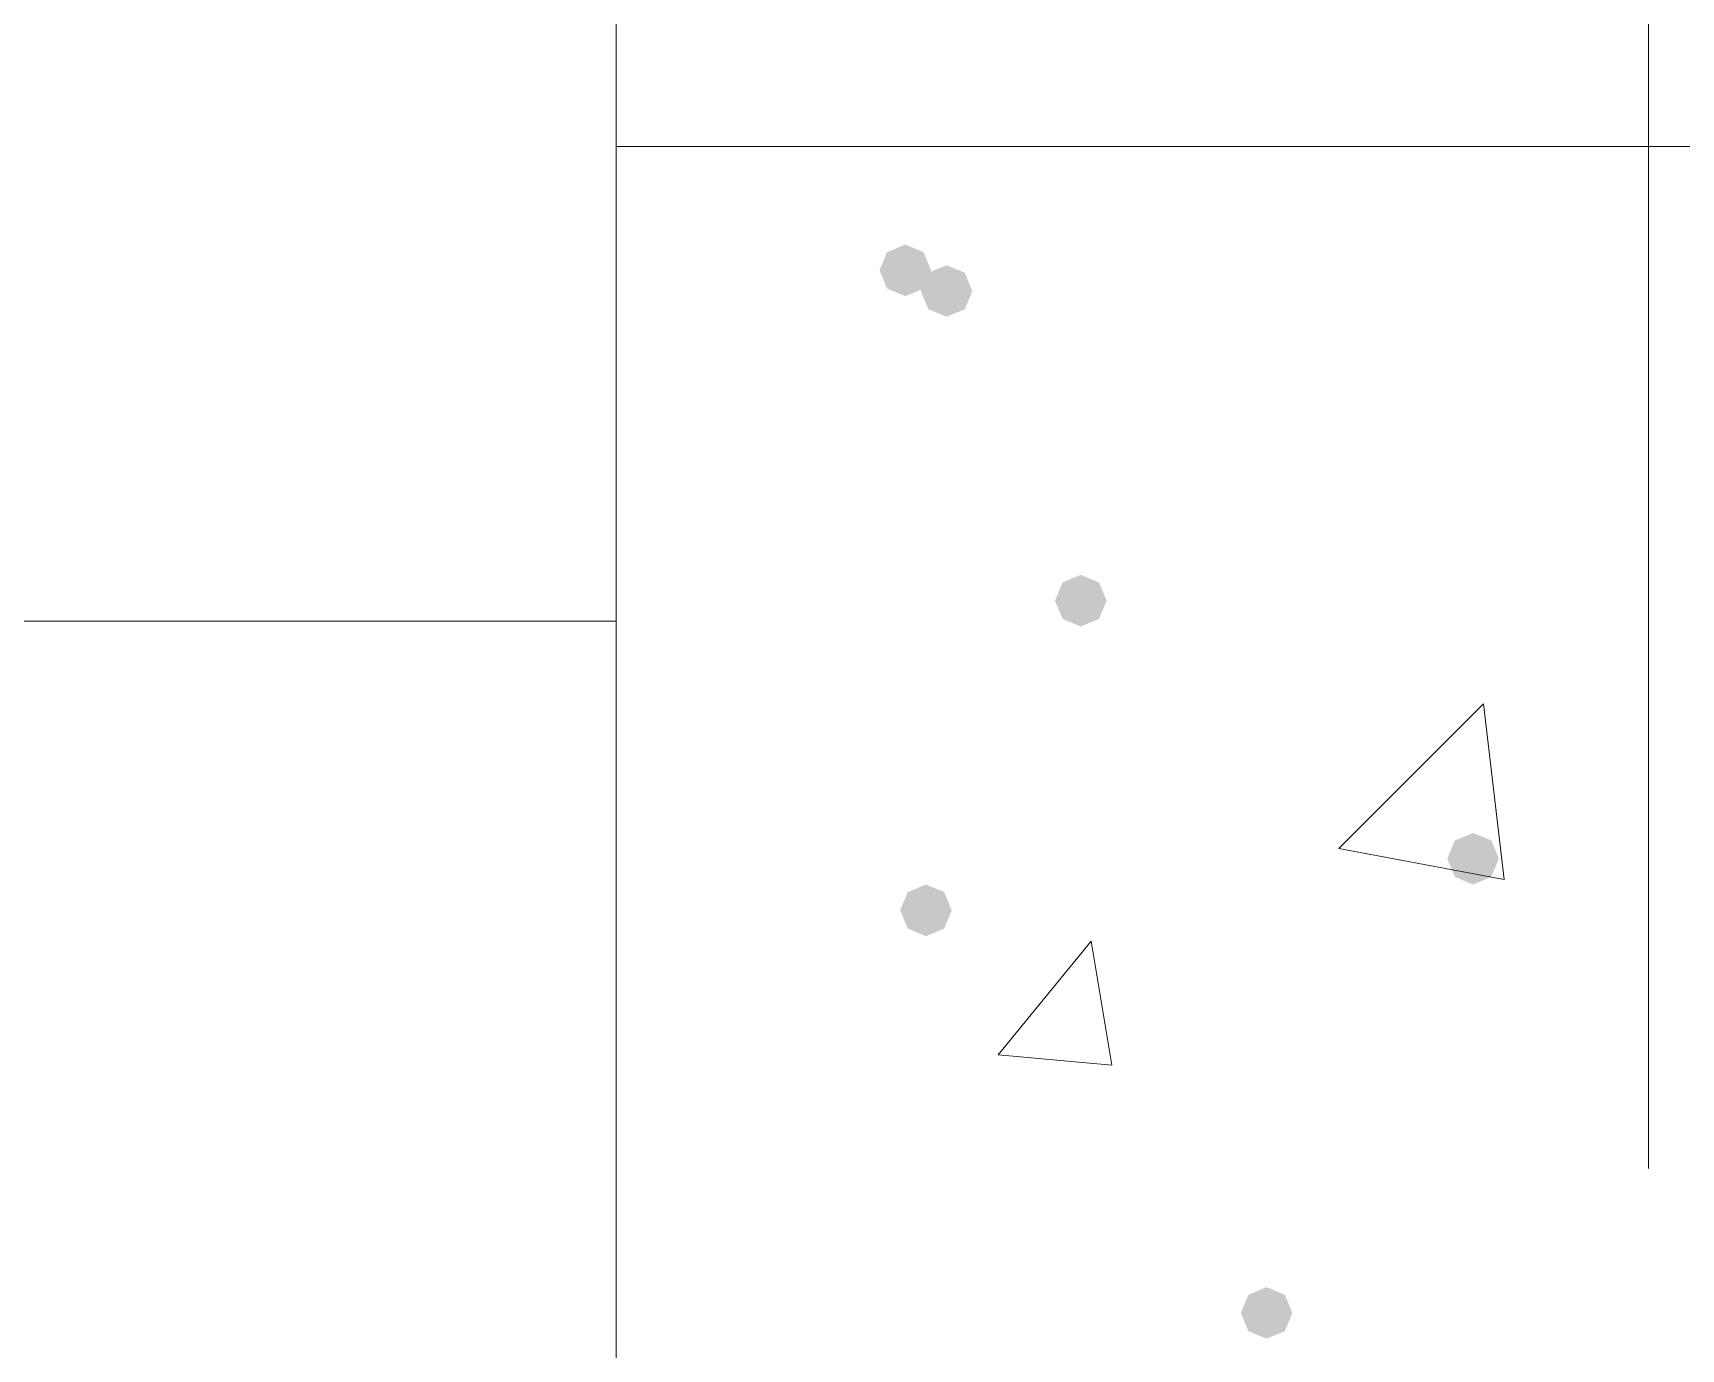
# Model space of a CAD drawing. Header units: millimetres. Extents: x 29 to 95071, y 20 to 67221.
# Drawn here: x 9627 to 10419, y 43050 to 43682 of the extents above; entities that cross this region are included whole.
import ezdxf

# ---------------------------------------------------------------- set-up
doc = ezdxf.new("R2010")
doc.units = ezdxf.units.MM

msp = doc.modelspace()

# ---------------------------------------------------------------- hatches: boundary and pattern name
h = msp.add_hatch(color=7)
h.dxf.hatch_style = 2
h.paths.add_polyline_path([(10046.27, 43555.55), (10037.52, 43559.19), (10033.88, 43567.94), (10037.52, 43576.69), (10046.27, 43580.33), (10055.02, 43576.69), (10058.66, 43567.94), (10055.02, 43559.19)])
h = msp.add_hatch(color=7)
h.dxf.hatch_style = 2
h.paths.add_polyline_path([(10066.1, 43545.64), (10057.34, 43549.28), (10053.7, 43558.03), (10057.34, 43566.78), (10066.1, 43570.42), (10074.85, 43566.78), (10078.49, 43558.03), (10074.85, 43549.28)])
h = msp.add_hatch(color=7)
h.dxf.hatch_style = 2
h.paths.add_polyline_path([(10130.53, 43396.94), (10121.78, 43400.58), (10118.14, 43409.33), (10121.78, 43418.08), (10130.53, 43421.72), (10139.28, 43418.08), (10142.92, 43409.33), (10139.28, 43400.58)])
h = msp.add_hatch(color=7)
h.dxf.hatch_style = 2
h.paths.add_polyline_path([(10318.88, 43273.03), (10310.13, 43276.67), (10306.49, 43285.42), (10310.13, 43294.17), (10318.88, 43297.81), (10327.63, 43294.17), (10331.27, 43285.42), (10327.63, 43276.67)])
h = msp.add_hatch(color=7)
h.dxf.hatch_style = 2
h.paths.add_polyline_path([(10056.18, 43248.24), (10047.43, 43251.88), (10043.79, 43260.63), (10047.43, 43269.39), (10056.18, 43273.03), (10064.93, 43269.39), (10068.57, 43260.63), (10064.93, 43251.88)])
h = msp.add_hatch(color=7)
h.dxf.hatch_style = 2
h.paths.add_polyline_path([(10219.75, 43054.94), (10211, 43058.58), (10207.36, 43067.33), (10211, 43076.08), (10219.75, 43079.72), (10228.5, 43076.08), (10232.14, 43067.33), (10228.5, 43058.58)])

# ---------------------------------------------------------------- linework, layer by layer
at = {"color": 7, "lineweight": 0}
for points in [[(9907.49, 42903.76), (9907.49, 52658.24)], [(10403.14, 43136.72), (10403.14, 43929.77)], [(9907.49, 42705.5), (9907.49, 43627.42), (11721.58, 43627.42)], [(5382.16, 43399.42), (9907.49, 43399.42)], [(10254.44, 43290.37), (10323.84, 43359.77), (10333.75, 43275.5)], [(10254.44, 43290.37), (10333.75, 43275.5)], [(10090.88, 43191.24), (10135.49, 43245.76)], [(10090.88, 43191.24), (10145.4, 43186.29), (10135.49, 43245.76)]]:
    msp.add_lwpolyline(points, dxfattribs=at)
msp.add_lwpolyline([(9907.49, 43627.42), (9907.49, 43622.46)], close=True, dxfattribs=at)

doc.saveas('drawing.dxf')
